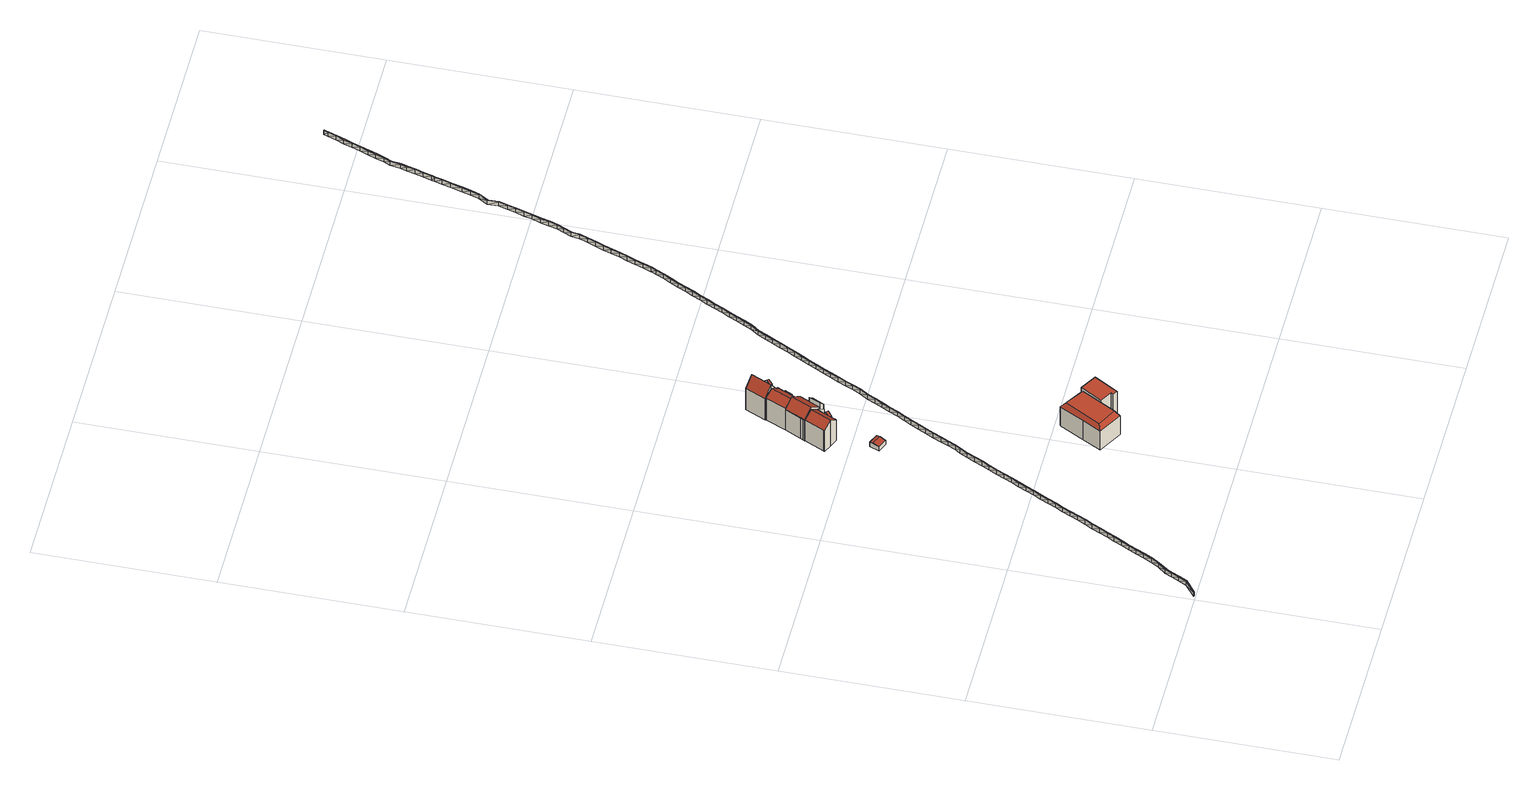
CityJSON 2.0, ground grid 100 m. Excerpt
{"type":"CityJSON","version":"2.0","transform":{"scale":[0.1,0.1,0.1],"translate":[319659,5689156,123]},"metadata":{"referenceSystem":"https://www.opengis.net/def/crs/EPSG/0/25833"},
"CityObjects":{
"building1":{"type":"Building","attributes":{"Dachtyp_tdc":"tdcGableRoof","Gemeindeschluessel":14713000,"Dachneigung":12.29,"QualitaetDacherkennung":77,"Geometrietyp2DReferenz":"3000","function":"31001_9998","roofType":"3100","measuredHeight":3.76},"geometry":[{"type":"MultiSurface","lod":"2","boundaries":[[[0,1,2,3]],[[1,4,5,2]],[[4,6,7,5]],[[6,0,3,7]],[[4,1,8]],[[0,6,9]],[[1,0,9,8]],[[6,4,8,9]],[[3,2,5,7]]],"semantics":{"surfaces":[{"type":"WallSurface"},{"type":"RoofSurface"},{"type":"GroundSurface"}],"values":[0,0,0,0,0,0,1,1,2]}}]},
"building2":{"type":"Building","attributes":{"Gemeindeschluessel":14713000,"Geometrietyp2DReferenz":"3000","function":"31001_2000","roofType":"9999"},"children":["building2-1","building2-2"]},
"building2-1":{"type":"BuildingPart","attributes":{"Dachtyp_tdc":"tdcPolyFlatRoof","Dachneigung":0,"QualitaetDacherkennung":53,"Geometrietyp2DReferenz":"3000","roofType":"1000","measuredHeight":15.97},"parents":["building2"],"geometry":[{"type":"MultiSurface","lod":"2","boundaries":[[[10,11,12,13]],[[11,14,15,12]],[[14,16,17,18,15]],[[19,20,21,22,23]],[[20,10,13,21]],[[20,19,16,14,11,10]],[[13,12,15,18,22,21]],[[23,17,16,19]],[[23,22,18,17]]],"semantics":{"surfaces":[{"type":"WallSurface"},{"type":"RoofSurface"},{"type":"GroundSurface"},{"type":"ClosureSurface"}],"values":[0,0,0,0,0,1,2,0,3]}}]},
"building2-2":{"type":"BuildingPart","attributes":{"Dachtyp_tdc":"tdcCutTentRoof","Dachneigung":0.018,"QualitaetDacherkennung":74,"Geometrietyp2DReferenz":"3000","roofType":"9999","measuredHeight":15.96},"parents":["building2"],"geometry":[{"type":"MultiSurface","lod":"2","boundaries":[[[24,25,26,27]],[[25,28,29,26]],[[28,23,22,29]],[[17,30,31,18]],[[30,32,33,31]],[[32,24,27,33]],[[28,25,24,32,34,35]],[[23,28,35,36]],[[30,17,23,36,37]],[[32,30,37,34]],[[37,36,35,34]],[[27,26,29,22,18,31,33]],[[18,22,23,17]]],"semantics":{"surfaces":[{"type":"WallSurface"},{"type":"RoofSurface"},{"type":"GroundSurface"},{"type":"ClosureSurface"}],"values":[0,0,0,0,0,0,1,1,1,1,1,2,3]}}]},
"building3":{"type":"Building","attributes":{"Gemeindeschluessel":14713000,"Geometrietyp2DReferenz":"3000","function":"31001_9998","roofType":"9999"},"children":["building3-1","building3-2"]},
"building3-1":{"type":"BuildingPart","attributes":{"Dachtyp_tdc":"tdcGableRoof","Dachneigung":35.67,"QualitaetDacherkennung":56,"Geometrietyp2DReferenz":"3000","roofType":"3100","measuredHeight":18.64},"parents":["building3"],"geometry":[{"type":"MultiSurface","lod":"2","boundaries":[[[38,39,40,41]],[[39,42,43,40]],[[42,44,45,43]],[[46,47,48]],[[46,49,50,47]],[[49,51,52,50]],[[51,53,54,52]],[[53,55,56,54]],[[55,57,58,56]],[[57,59,60,58]],[[59,61,62,60]],[[61,63,64,62]],[[63,65,66,64]],[[65,67,68,66]],[[67,69,70,68]],[[69,71,72,70]],[[71,73,74,72]],[[73,38,41,74]],[[69,67,65,63,61,59,57]],[[57,55,53,51,49,46,75,76,42,39,38,73,71,69]],[[41,40,43,47,50,52,54,56,58,60,62,64,66,68,70,72,74]],[[46,48,75]],[[76,44,42]],[[48,47,43,45]],[[48,45,44,76,75]]],"semantics":{"surfaces":[{"type":"WallSurface"},{"type":"RoofSurface"},{"type":"GroundSurface"},{"type":"ClosureSurface"}],"values":[0,0,0,0,0,0,0,0,0,0,0,0,0,0,0,0,0,0,1,1,2,0,0,3,3]}}]},
"building3-2":{"type":"BuildingPart","attributes":{"Dachtyp_tdc":"tdcGableRoof","Dachneigung":45.16,"QualitaetDacherkennung":34,"Geometrietyp2DReferenz":"3000","roofType":"3100","measuredHeight":16.66},"parents":["building3"],"geometry":[{"type":"MultiSurface","lod":"2","boundaries":[[[77,78,79,80]],[[78,48,47,79]],[[45,77,80,43]],[[44,76,81,82,83]],[[78,82,81,75,48]],[[77,83,82,78]],[[45,44,83,77]],[[80,79,47,43]],[[43,47,48,45]],[[81,76,75]],[[75,76,44,45,48]]],"semantics":{"surfaces":[{"type":"WallSurface"},{"type":"RoofSurface"},{"type":"GroundSurface"},{"type":"ClosureSurface"}],"values":[0,0,0,1,1,0,0,2,3,0,3]}}]},
"building4":{"type":"Building","attributes":{"Gemeindeschluessel":14713000,"Geometrietyp2DReferenz":"3000","function":"31001_9998","roofType":"9999"},"children":["building4-1","building4-2"]},
"building4-1":{"type":"BuildingPart","attributes":{"Dachtyp_tdc":"tdcPolyFlatRoof","Dachneigung":45.69,"QualitaetDacherkennung":32,"Geometrietyp2DReferenz":"3000","roofType":"2100","measuredHeight":17.62},"parents":["building4"],"geometry":[{"type":"MultiSurface","lod":"2","boundaries":[[[84,85,86,87,88]],[[85,89,90,86]],[[89,91,92,90]],[[91,93,94,95,92]],[[91,89,85,84,93]],[[95,87,86,90,92]],[[88,94,93,84]],[[88,87,95,94]]],"semantics":{"surfaces":[{"type":"WallSurface"},{"type":"RoofSurface"},{"type":"GroundSurface"},{"type":"ClosureSurface"}],"values":[0,0,0,0,1,2,0,3]}}]},
"building4-2":{"type":"BuildingPart","attributes":{"Dachtyp_tdc":"tdcGableRoof","Dachneigung":36.26,"QualitaetDacherkennung":55,"Geometrietyp2DReferenz":"3000","roofType":"3100","measuredHeight":20.07},"parents":["building4"],"geometry":[{"type":"MultiSurface","lod":"2","boundaries":[[[94,96,97,95]],[[96,98,99,97]],[[98,100,101,99]],[[100,102,103,101]],[[102,104,105,103]],[[104,106,107,105]],[[106,108,109,107]],[[108,88,87,109]],[[110,111,112,113,114,115]],[[88,108,106,116,110,115,94]],[[102,111,110,116,104]],[[104,116,106]],[[96,114,113,98]],[[94,115,114,96]],[[98,113,112,100]],[[100,112,111,102]],[[95,97,99,101,103,105,107,109,87]],[[95,87,88,94]]],"semantics":{"surfaces":[{"type":"WallSurface"},{"type":"RoofSurface"},{"type":"GroundSurface"},{"type":"ClosureSurface"}],"values":[0,0,0,0,0,0,0,0,1,1,0,0,0,0,0,0,2,3]}}]},
"building5":{"type":"Building","attributes":{"Gemeindeschluessel":14713000,"Geometrietyp2DReferenz":"3000","function":"31001_9998","roofType":"9999"},"children":["building5-1","building5-2"]},
"building5-1":{"type":"BuildingPart","attributes":{"Dachtyp_tdc":"tdcGableRoof","Dachneigung":33.06,"QualitaetDacherkennung":62,"Geometrietyp2DReferenz":"3000","roofType":"3100","measuredHeight":18.83},"parents":["building5"],"geometry":[{"type":"MultiSurface","lod":"2","boundaries":[[[117,118,119,120]],[[118,121,122,119]],[[121,123,124,122]],[[123,125,126,124]],[[127,128,129,130]],[[128,131,132,129]],[[131,133,134,132]],[[133,135,136,134]],[[135,137,138,136]],[[137,139,140,138]],[[139,117,120,140]],[[135,133,131,128,127,141,125,123,121]],[[121,118,117,139,137,135]],[[120,119,122,124,126,142,130,129,132,134,136,138,140]],[[141,142,126,125]],[[127,130,142,141]]],"semantics":{"surfaces":[{"type":"WallSurface"},{"type":"RoofSurface"},{"type":"GroundSurface"},{"type":"ClosureSurface"}],"values":[0,0,0,0,0,0,0,0,0,0,0,1,1,2,3,3]}}]},
"building5-2":{"type":"BuildingPart","attributes":{"Dachtyp_tdc":"tdcPolyFlatRoof","Dachneigung":31.13,"QualitaetDacherkennung":55,"Geometrietyp2DReferenz":"3000","roofType":"2100","measuredHeight":15.61},"parents":["building5"],"geometry":[{"type":"MultiSurface","lod":"2","boundaries":[[[143,144,127,130,145]],[[146,147,126,125]],[[146,143,145,147]],[[146,125,141,144,143]],[[145,130,142,126,147]],[[127,144,141]],[[141,142,130,127]],[[125,126,142,141]]],"semantics":{"surfaces":[{"type":"WallSurface"},{"type":"RoofSurface"},{"type":"GroundSurface"},{"type":"ClosureSurface"}],"values":[0,0,0,1,2,0,3,3]}}]},
"building6":{"type":"Building","attributes":{"Gemeindeschluessel":14713000,"Geometrietyp2DReferenz":"3000","function":"31001_9998","roofType":"9999"},"children":["building6-1","building6-2"]},
"building6-1":{"type":"BuildingPart","attributes":{"Dachtyp_tdc":"tdcGableRoof","Dachneigung":53.79,"QualitaetDacherkennung":63,"Geometrietyp2DReferenz":"3000","roofType":"3100","measuredHeight":21.63},"parents":["building6"],"geometry":[{"type":"MultiSurface","lod":"2","boundaries":[[[148,149,150,151]],[[152,153,154,155]],[[153,156,157,154]],[[156,158,159,157]],[[158,160,161,159]],[[160,162,163,161]],[[162,164,165,163]],[[164,166,167,165]],[[166,168,169,167]],[[168,170,171,169]],[[170,172,173,171]],[[172,174,175,173]],[[174,148,151,175]],[[170,168,166,164,162]],[[162,160,158,156,153,152,149,148,174,172,170]],[[151,150,155,154,157,159,161,163,165,167,169,171,173,175]],[[155,150,149,152]]],"semantics":{"surfaces":[{"type":"WallSurface"},{"type":"RoofSurface"},{"type":"GroundSurface"},{"type":"ClosureSurface"}],"values":[0,0,0,0,0,0,0,0,0,0,0,0,0,1,1,2,3]}}]},
"building6-2":{"type":"BuildingPart","attributes":{"Dachtyp_tdc":"tdcGableRoof","Dachneigung":43.17,"QualitaetDacherkennung":65,"Geometrietyp2DReferenz":"3000","roofType":"3100","measuredHeight":17.02},"parents":["building6"],"geometry":[{"type":"MultiSurface","lod":"2","boundaries":[[[176,177,178,151]],[[177,179,180,178]],[[179,181,154,180]],[[181,182,152,155,154]],[[183,176,151,150,149]],[[184,176,183,185,186]],[[182,181,179,186,185]],[[177,184,186,179]],[[182,185,183]],[[176,184,177]],[[151,178,180,154,155,150]],[[149,152,182,183]],[[149,150,155,152]]],"semantics":{"surfaces":[{"type":"WallSurface"},{"type":"RoofSurface"},{"type":"GroundSurface"},{"type":"ClosureSurface"}],"values":[0,0,0,0,0,1,1,0,0,0,2,0,3]}}]},
"building7":{"type":"Building","attributes":{"Art":2000,"Stand_DGM":"2023","Stand_Basis-DLM":"2022","Gemeindeschluessel":"14713000","ObjektHoehe":3,"Stand_Laserscan":"2023","BodenHoehe":0,"Stand_3D-Stadtmodell":"2025","Geometrietyp2DReferenz":2000,"AbsoluteHoehe":0,"function":"51009_1700","roofType":"9999","measuredHeight":3},"geometry":[{"type":"MultiSurface","lod":"2","boundaries":[[[187,188,189]],[[190,191,192]],[[190,192,189]],[[193,190,189]],[[194,188,187]],[[195,194,187]],[[196,194,195]],[[197,196,195]],[[198,196,197]],[[199,198,197]],[[200,198,199]],[[201,200,199]],[[202,200,201]],[[203,202,201]],[[204,202,203]],[[205,204,203]],[[206,204,205]],[[207,206,205]],[[208,206,207]],[[209,208,207]],[[210,208,209]],[[211,210,209]],[[212,210,211]],[[213,212,211]],[[214,212,213]],[[215,214,213]],[[216,214,215]],[[217,216,215]],[[218,216,217]],[[219,218,217]],[[220,218,219]],[[221,220,219]],[[222,220,221]],[[223,222,221]],[[224,222,223]],[[225,224,223]],[[226,224,225]],[[227,226,225]],[[228,226,227]],[[229,228,227]],[[230,228,229]],[[231,230,229]],[[232,230,231]],[[233,232,231]],[[234,232,233]],[[235,236,237]],[[238,234,239]],[[237,238,239]],[[236,238,237]],[[240,236,235]],[[241,240,235]],[[242,240,241]],[[243,242,241]],[[244,242,243]],[[245,244,243]],[[246,244,245]],[[247,246,245]],[[248,246,247]],[[249,248,247]],[[250,248,249]],[[251,250,249]],[[252,250,251]],[[253,252,251]],[[254,252,253]],[[255,254,253]],[[256,254,255]],[[257,256,255]],[[258,256,257]],[[259,258,257]],[[260,258,259]],[[261,260,259]],[[262,260,261]],[[263,262,261]],[[264,262,263]],[[265,264,263]],[[266,264,265]],[[267,266,265]],[[268,266,267]],[[269,268,267]],[[239,234,233]],[[270,271,272]],[[273,271,270]],[[274,273,270]],[[275,273,274]],[[276,275,274]],[[277,275,276]],[[278,277,276]],[[191,277,278]],[[192,191,279]],[[280,281,282]],[[283,268,269]],[[282,283,269]],[[281,283,282]],[[284,281,280]],[[285,284,280]],[[286,284,285]],[[287,286,285]],[[288,286,287]],[[289,288,287]],[[290,288,289]],[[291,290,289]],[[292,290,291]],[[293,292,291]],[[294,292,293]],[[295,294,293]],[[296,294,295]],[[297,296,295]],[[298,296,297]],[[299,298,297]],[[300,298,299]],[[301,300,299]],[[302,300,301]],[[303,302,301]],[[304,305,306]],[[307,308,309]],[[305,308,307]],[[306,305,307]],[[310,304,306]],[[311,304,310]],[[312,311,310]],[[313,311,312]],[[314,313,312]],[[315,313,314]],[[316,317,314]],[[318,317,316]],[[319,318,320]],[[321,318,319]],[[322,321,319]],[[323,321,322]],[[324,323,322]],[[325,323,324]],[[326,325,324]],[[327,325,326]],[[328,327,326]],[[329,327,328]],[[330,329,328]],[[331,329,330]],[[332,331,330]],[[333,331,332]],[[334,333,332]],[[335,333,334]],[[336,335,334]],[[337,335,336]],[[338,339,336]],[[340,339,338]],[[341,342,343]],[[344,342,341]],[[345,346,341]],[[347,346,345]],[[348,347,345]],[[349,347,348]],[[350,349,348]],[[351,349,350]],[[352,351,350]],[[353,351,352]],[[354,353,352]],[[355,353,354]],[[356,355,354]],[[357,355,356]],[[358,357,356]],[[359,357,358]],[[360,359,358]],[[361,359,360]],[[362,361,360]],[[363,361,362]],[[363,362,364]],[[365,363,364]],[[366,365,364]],[[367,365,366]],[[368,367,369]],[[370,367,368]],[[371,370,368]],[[372,370,371]],[[373,372,371]],[[374,372,373]],[[375,374,373]],[[376,374,375]],[[377,376,375]],[[378,376,377]],[[379,378,377]],[[380,378,379]],[[381,380,379]],[[382,380,381]],[[383,382,381]],[[384,382,383]],[[385,384,383]],[[386,384,385]],[[387,388,303]],[[388,302,303]],[[389,388,387]],[[390,389,387]],[[391,389,390]],[[392,391,390]],[[393,391,392]],[[394,393,392]],[[395,393,394]],[[396,395,394]],[[397,395,396]],[[398,397,396]],[[399,397,398]],[[400,399,398]],[[401,399,400]],[[402,401,400]],[[403,401,402]],[[404,403,402]],[[405,403,404]],[[406,405,404]],[[407,405,406]],[[408,407,406]],[[409,407,408]],[[410,409,408]],[[411,409,410]],[[412,411,410]],[[413,411,412]],[[414,413,412]],[[415,413,414]],[[416,415,414]],[[417,415,416]],[[418,417,416]],[[419,417,418]],[[420,419,418]],[[421,419,420]],[[422,421,420]],[[423,421,422]],[[424,425,422]],[[426,425,424]],[[427,426,424]],[[428,426,427]],[[429,428,427]],[[430,428,429]],[[309,430,429]],[[308,430,309]],[[431,432,255]],[[431,255,253]],[[432,433,257]],[[432,257,255]],[[433,434,259]],[[433,259,257]],[[434,435,261]],[[434,261,259]],[[435,436,263]],[[435,263,261]],[[436,437,265]],[[436,265,263]],[[437,438,267]],[[437,267,265]],[[438,439,269]],[[438,269,267]],[[439,440,282]],[[439,282,269]],[[440,441,280]],[[440,280,282]],[[441,442,285]],[[441,285,280]],[[442,443,287]],[[442,287,285]],[[443,444,289]],[[443,289,287]],[[444,445,291]],[[444,291,289]],[[445,446,293]],[[445,293,291]],[[446,447,295]],[[446,295,293]],[[447,448,297]],[[447,297,295]],[[448,449,299]],[[448,299,297]],[[449,450,301]],[[449,301,299]],[[450,451,303]],[[450,303,301]],[[451,452,387]],[[451,387,303]],[[452,453,390]],[[452,390,387]],[[453,454,392]],[[455,456,276]],[[455,276,274]],[[456,457,278]],[[456,278,276]],[[458,459,192]],[[458,192,279]],[[459,460,189]],[[459,189,192]],[[460,461,187]],[[460,187,189]],[[461,462,195]],[[461,195,187]],[[462,463,197]],[[462,197,195]],[[463,464,199]],[[463,199,197]],[[464,465,201]],[[464,201,199]],[[465,466,203]],[[465,203,201]],[[466,467,205]],[[466,205,203]],[[467,468,207]],[[467,207,205]],[[468,469,209]],[[468,209,207]],[[469,470,211]],[[469,211,209]],[[470,471,213]],[[470,213,211]],[[471,472,215]],[[471,215,213]],[[472,473,217]],[[472,217,215]],[[473,474,219]],[[473,219,217]],[[474,475,221]],[[474,221,219]],[[475,476,223]],[[475,223,221]],[[476,477,225]],[[476,225,223]],[[477,478,227]],[[477,227,225]],[[478,479,229]],[[480,481,233]],[[478,229,227]],[[479,480,231]],[[479,231,229]],[[480,233,231]],[[481,482,239]],[[481,239,233]],[[482,483,237]],[[482,237,239]],[[483,484,235]],[[483,235,237]],[[484,485,241]],[[484,241,235]],[[485,486,243]],[[485,243,241]],[[486,487,245]],[[486,245,243]],[[488,249,247]],[[487,247,245]],[[488,489,249]],[[489,490,251]],[[489,251,249]],[[490,431,253]],[[490,253,251]],[[487,488,247]],[[491,492,270]],[[491,270,272]],[[492,455,274]],[[492,274,270]],[[264,266,493]],[[260,494,495]],[[262,264,496]],[[262,496,494]],[[264,493,496]],[[266,268,497]],[[266,497,493]],[[268,283,498]],[[268,498,497]],[[283,281,499]],[[283,499,498]],[[281,284,500]],[[281,500,499]],[[284,286,501]],[[284,501,500]],[[286,288,502]],[[286,502,501]],[[288,290,503]],[[288,503,502]],[[290,292,504]],[[290,504,503]],[[292,294,505]],[[292,505,504]],[[294,296,506]],[[294,506,505]],[[296,298,507]],[[296,507,506]],[[298,300,508]],[[298,508,507]],[[300,302,509]],[[300,509,508]],[[302,388,510]],[[302,510,509]],[[388,389,511]],[[388,511,510]],[[389,391,512]],[[389,512,511]],[[391,393,513]],[[391,513,512]],[[393,395,514]],[[393,514,513]],[[395,397,515]],[[395,515,514]],[[397,399,516]],[[397,516,515]],[[401,517,518]],[[399,401,518]],[[399,518,516]],[[401,403,517]],[[403,405,519]],[[403,519,517]],[[405,407,520]],[[405,520,519]],[[407,409,521]],[[407,521,520]],[[409,411,522]],[[409,522,521]],[[411,413,523]],[[411,523,522]],[[413,415,524]],[[413,524,523]],[[415,417,525]],[[415,525,524]],[[417,419,526]],[[417,526,525]],[[419,421,527]],[[419,527,526]],[[421,423,528]],[[421,528,527]],[[425,426,529]],[[425,529,530]],[[426,428,531]],[[426,531,529]],[[428,430,532]],[[428,532,531]],[[430,308,533]],[[430,533,532]],[[308,305,534]],[[308,534,533]],[[305,304,535]],[[305,535,534]],[[304,311,536]],[[304,536,535]],[[311,313,537]],[[311,537,536]],[[313,315,538]],[[313,538,537]],[[317,318,539]],[[317,539,540]],[[318,321,541]],[[349,351,542]],[[346,543,544]],[[347,349,545]],[[347,545,543]],[[349,542,545]],[[351,353,546]],[[351,546,542]],[[353,355,547]],[[353,547,546]],[[355,357,548]],[[355,548,547]],[[357,359,549]],[[357,549,548]],[[359,361,550]],[[359,550,549]],[[361,363,551]],[[361,551,550]],[[363,365,552]],[[363,552,551]],[[365,367,553]],[[365,553,552]],[[367,370,554]],[[367,554,553]],[[370,372,555]],[[370,555,554]],[[372,374,556]],[[372,556,555]],[[374,376,557]],[[374,557,556]],[[376,378,558]],[[376,558,557]],[[378,380,559]],[[378,559,558]],[[380,382,560]],[[380,560,559]],[[382,384,561]],[[382,561,560]],[[384,386,562]],[[384,562,561]],[[563,491,272]],[[563,272,271]],[[564,562,386]],[[564,386,385]],[[323,325,565]],[[318,541,539]],[[321,323,566]],[[321,566,541]],[[323,565,566]],[[325,327,567]],[[325,567,565]],[[327,329,568]],[[327,568,567]],[[329,331,569]],[[329,569,568]],[[331,333,570]],[[331,570,569]],[[333,335,571]],[[333,571,570]],[[335,337,572]],[[335,572,571]],[[339,340,573]],[[339,573,574]],[[342,344,575]],[[342,575,576]],[[346,347,543]],[[577,379,377]],[[578,577,377]],[[578,377,375]],[[577,579,379]],[[579,580,381]],[[579,381,379]],[[580,581,383]],[[580,383,381]],[[581,564,385]],[[581,385,383]],[[271,273,582]],[[271,582,563]],[[273,275,583]],[[273,583,582]],[[275,277,584]],[[275,584,583]],[[277,191,585]],[[277,585,584]],[[191,190,586]],[[191,586,585]],[[190,193,587]],[[190,587,586]],[[188,194,588]],[[188,588,589]],[[194,196,590]],[[194,590,588]],[[196,198,591]],[[196,591,590]],[[198,200,592]],[[198,592,591]],[[200,202,593]],[[200,593,592]],[[594,375,373]],[[453,392,390]],[[454,595,394]],[[454,394,392]],[[595,596,396]],[[595,396,394]],[[596,597,398]],[[596,398,396]],[[597,598,400]],[[597,400,398]],[[598,599,402]],[[598,402,400]],[[599,600,404]],[[599,404,402]],[[600,601,406]],[[600,406,404]],[[601,602,408]],[[601,408,406]],[[602,603,410]],[[602,410,408]],[[603,604,412]],[[603,412,410]],[[604,605,414]],[[604,414,412]],[[605,606,416]],[[605,416,414]],[[606,607,418]],[[606,418,416]],[[607,608,420]],[[607,420,418]],[[608,609,422]],[[608,422,420]],[[609,610,424]],[[609,424,422]],[[610,611,427]],[[610,427,424]],[[611,612,429]],[[611,429,427]],[[612,613,309]],[[612,309,429]],[[613,614,307]],[[613,307,309]],[[614,615,306]],[[614,306,307]],[[615,616,310]],[[615,310,306]],[[617,366,364]],[[618,617,364]],[[618,364,362]],[[617,619,366]],[[620,621,368]],[[620,368,369]],[[621,622,371]],[[621,371,368]],[[622,594,373]],[[622,373,371]],[[594,578,375]],[[623,362,360]],[[250,624,625]],[[248,250,625]],[[248,625,626]],[[250,252,624]],[[252,254,627]],[[252,627,624]],[[254,256,628]],[[254,628,627]],[[256,258,629]],[[256,629,628]],[[258,260,495]],[[258,495,629]],[[260,262,494]],[[246,626,630]],[[631,314,312]],[[616,631,312]],[[616,312,310]],[[631,632,314]],[[632,633,316]],[[632,316,314]],[[634,635,319]],[[634,319,320]],[[635,636,322]],[[635,322,319]],[[636,637,324]],[[636,324,322]],[[637,638,326]],[[637,326,324]],[[638,639,328]],[[638,328,326]],[[639,640,330]],[[639,330,328]],[[640,641,332]],[[640,332,330]],[[641,642,334]],[[641,334,332]],[[642,643,336]],[[642,336,334]],[[643,644,338]],[[643,338,336]],[[645,646,341]],[[645,341,343]],[[646,647,345]],[[646,345,341]],[[647,648,348]],[[647,348,345]],[[648,649,350]],[[648,350,348]],[[649,650,352]],[[649,352,350]],[[650,651,354]],[[650,354,352]],[[651,652,356]],[[651,356,354]],[[652,653,358]],[[652,358,356]],[[653,623,360]],[[653,360,358]],[[623,618,362]],[[204,654,655]],[[202,204,655]],[[202,655,593]],[[204,206,654]],[[206,208,656]],[[206,656,654]],[[208,210,657]],[[208,657,656]],[[210,212,658]],[[210,658,657]],[[212,214,659]],[[212,659,658]],[[214,216,660]],[[214,660,659]],[[216,218,661]],[[216,661,660]],[[218,220,662]],[[218,662,661]],[[220,222,663]],[[220,663,662]],[[222,224,664]],[[222,664,663]],[[224,226,665]],[[224,665,664]],[[226,228,666]],[[226,666,665]],[[228,230,667]],[[228,667,666]],[[230,232,668]],[[230,668,667]],[[232,234,669]],[[232,669,668]],[[234,238,670]],[[234,670,669]],[[238,236,671]],[[238,671,670]],[[236,240,672]],[[236,672,671]],[[240,242,673]],[[240,673,672]],[[242,244,674]],[[242,674,673]],[[244,246,630]],[[244,630,674]],[[246,248,626]],[[449,507,508]],[[447,506,448]],[[448,506,507]],[[448,507,449]],[[449,508,450]],[[450,508,509]],[[450,509,451]],[[451,509,510]],[[451,510,452]],[[452,510,511]],[[452,511,453]],[[453,511,512]],[[453,512,454]],[[454,512,513]],[[454,513,595]],[[595,513,514]],[[595,514,596]],[[596,514,515]],[[596,515,597]],[[597,515,516]],[[597,516,598]],[[598,516,518]],[[598,518,599]],[[599,518,517]],[[599,517,600]],[[600,517,519]],[[600,519,601]],[[601,519,520]],[[601,520,602]],[[602,520,521]],[[602,521,603]],[[603,521,522]],[[603,522,604]],[[604,522,523]],[[604,523,605]],[[605,523,524]],[[605,524,606]],[[606,524,525]],[[606,525,607]],[[607,525,526]],[[607,526,608]],[[608,526,527]],[[608,527,609]],[[609,527,528]],[[609,530,610]],[[611,531,612]],[[610,530,529]],[[610,529,611]],[[611,529,531]],[[612,531,532]],[[612,532,613]],[[613,532,533]],[[613,533,614]],[[614,533,534]],[[614,534,615]],[[615,534,535]],[[615,535,616]],[[616,535,536]],[[616,536,631]],[[631,536,537]],[[631,537,632]],[[632,537,538]],[[632,540,633]],[[633,540,539]],[[634,539,635]],[[635,539,541]],[[635,541,636]],[[636,541,566]],[[636,566,637]],[[637,566,565]],[[637,565,638]],[[638,565,567]],[[638,567,639]],[[639,567,568]],[[639,568,640]],[[640,568,569]],[[640,569,641]],[[641,569,570]],[[641,570,642]],[[642,570,571]],[[642,571,643]],[[643,571,572]],[[643,574,644]],[[644,574,573]],[[645,576,646]],[[646,576,575]],[[646,544,647]],[[647,544,543]],[[647,543,648]],[[648,543,545]],[[491,563,492]],[[492,563,582]],[[463,591,464]],[[462,590,463]],[[463,590,591]],[[464,591,592]],[[464,592,465]],[[465,592,593]],[[465,593,466]],[[466,593,655]],[[466,655,467]],[[467,655,654]],[[467,654,468]],[[468,654,656]],[[468,656,469]],[[469,656,657]],[[469,657,470]],[[470,657,658]],[[470,658,471]],[[471,658,659]],[[471,659,472]],[[472,659,660]],[[472,660,473]],[[473,660,661]],[[473,661,474]],[[474,661,662]],[[474,662,475]],[[475,662,663]],[[475,663,476]],[[476,663,664]],[[476,664,477]],[[477,664,665]],[[477,665,478]],[[478,665,666]],[[478,666,479]],[[479,666,667]],[[479,667,480]],[[480,667,668]],[[480,668,481]],[[481,668,669]],[[481,669,482]],[[482,669,670]],[[482,670,483]],[[483,670,671]],[[483,671,484]],[[484,671,672]],[[484,672,485]],[[650,542,546]],[[648,545,649]],[[649,545,542]],[[649,542,650]],[[650,546,651]],[[651,546,547]],[[651,547,652]],[[652,547,548]],[[652,548,653]],[[653,548,549]],[[653,549,623]],[[623,549,550]],[[623,550,618]],[[618,550,551]],[[618,551,617]],[[617,551,552]],[[552,619,617]],[[619,552,553]],[[620,553,621]],[[621,553,554]],[[621,554,622]],[[622,554,555]],[[622,555,594]],[[594,555,556]],[[594,556,578]],[[578,556,557]],[[578,557,577]],[[577,557,558]],[[577,558,579]],[[579,558,559]],[[579,559,580]],[[580,559,560]],[[580,560,581]],[[581,560,561]],[[581,561,564]],[[564,561,562]],[[456,583,584]],[[455,582,583]],[[455,583,456]],[[456,584,457]],[[457,584,585]],[[458,585,459]],[[459,585,586]],[[459,586,460]],[[460,586,587]],[[589,461,460]],[[461,589,588]],[[461,588,462]],[[462,588,590]],[[492,582,455]],[[486,674,487]],[[485,672,673]],[[485,673,486]],[[486,673,674]],[[487,674,630]],[[630,488,487]],[[488,630,626]],[[488,626,489]],[[489,626,625]],[[489,625,490]],[[490,625,624]],[[490,624,431]],[[431,624,627]],[[431,627,432]],[[432,627,628]],[[432,628,433]],[[433,628,629]],[[433,629,434]],[[434,629,495]],[[434,495,435]],[[435,495,494]],[[435,494,436]],[[436,494,496]],[[436,496,437]],[[437,496,493]],[[437,493,438]],[[438,493,497]],[[438,497,439]],[[439,497,498]],[[439,498,440]],[[440,498,499]],[[440,499,441]],[[441,499,500]],[[441,500,442]],[[442,500,501]],[[442,501,443]],[[443,501,502]],[[443,502,444]],[[444,502,503]],[[444,503,445]],[[445,503,504]],[[445,504,446]],[[446,504,505]],[[446,505,447]],[[447,505,506]]],"semantics":{"surfaces":[{"type":"RoofSurface"},{"type":"WallSurface"},{"type":"GroundSurface"}],"values":[0,0,0,0,0,0,0,0,0,0,0,0,0,0,0,0,0,0,0,0,0,0,0,0,0,0,0,0,0,0,0,0,0,0,0,0,0,0,0,0,0,0,0,0,0,0,0,0,0,0,0,0,0,0,0,0,0,0,0,0,0,0,0,0,0,0,0,0,0,0,0,0,0,0,0,0,0,0,0,0,0,0,0,0,0,0,0,0,0,0,0,0,0,0,0,0,0,0,0,0,0,0,0,0,0,0,0,0,0,0,0,0,0,0,0,0,0,0,0,0,0,0,0,0,0,0,0,0,0,0,0,0,0,0,0,0,0,0,0,0,0,0,0,0,0,0,0,0,0,0,0,0,0,0,0,0,0,0,0,0,0,0,0,0,0,0,0,0,0,0,0,0,0,0,0,0,0,0,0,0,0,0,0,0,0,0,0,0,0,0,0,0,0,0,0,0,0,0,0,0,0,0,0,0,0,0,0,0,0,0,0,0,0,0,0,0,0,0,0,0,0,0,0,0,0,0,0,0,0,0,0,0,1,1,1,1,1,1,1,1,1,1,1,1,1,1,1,1,1,1,1,1,1,1,1,1,1,1,1,1,1,1,1,1,1,1,1,1,1,1,1,1,1,1,1,1,1,1,1,1,1,1,1,1,1,1,1,1,1,1,1,1,1,1,1,1,1,1,1,1,1,1,1,1,1,1,1,1,1,1,1,1,1,1,1,1,1,1,1,1,1,1,1,1,1,1,1,1,1,1,1,1,1,1,1,1,1,1,1,1,1,1,1,1,1,1,1,1,1,1,1,1,1,1,1,1,1,1,1,1,1,1,1,1,1,1,1,1,1,1,1,1,1,1,1,1,1,1,1,1,1,1,1,1,1,1,1,1,1,1,1,1,1,1,1,1,1,1,1,1,1,1,1,1,1,1,1,1,1,1,1,1,1,1,1,1,1,1,1,1,1,1,1,1,1,1,1,1,1,1,1,1,1,1,1,1,1,1,1,1,1,1,1,1,1,1,1,1,1,1,1,1,1,1,1,1,1,1,1,1,1,1,1,1,1,1,1,1,1,1,1,1,1,1,1,1,1,1,1,1,1,1,1,1,1,1,1,1,1,1,1,1,1,1,1,1,1,1,1,1,1,1,1,1,1,1,1,1,1,1,1,1,1,1,1,1,1,1,1,1,1,1,1,1,1,1,1,1,1,1,1,1,1,1,1,1,1,1,1,1,1,1,1,1,1,1,1,1,1,1,1,1,1,1,1,1,1,1,1,1,1,1,1,1,1,1,1,1,1,1,1,1,1,1,1,1,1,1,1,1,1,1,1,1,1,1,1,1,1,1,1,1,1,1,1,1,1,1,1,1,1,1,1,1,1,1,1,1,1,1,1,1,1,1,1,1,1,1,1,1,1,1,1,1,1,1,1,1,1,1,1,1,1,1,1,1,1,1,1,1,1,1,1,1,1,1,1,1,1,1,1,1,1,1,1,1,1,1,1,1,1,1,1,1,1,1,1,1,1,1,1,1,1,1,1,1,1,1,1,1,1,1,1,1,1,1,1,1,1,1,1,1,1,1,1,1,1,1,1,1,2,2,2,2,2,2,2,2,2,2,2,2,2,2,2,2,2,2,2,2,2,2,2,2,2,2,2,2,2,2,2,2,2,2,2,2,2,2,2,2,2,2,2,2,2,2,2,2,2,2,2,2,2,2,2,2,2,2,2,2,2,2,2,2,2,2,2,2,2,2,2,2,2,2,2,2,2,2,2,2,2,2,2,2,2,2,2,2,2,2,2,2,2,2,2,2,2,2,2,2,2,2,2,2,2,2,2,2,2,2,2,2,2,2,2,2,2,2,2,2,2,2,2,2,2,2,2,2,2,2,2,2,2,2,2,2,2,2,2,2,2,2,2,2,2,2,2,2,2,2,2,2,2,2,2,2,2,2,2,2,2,2,2,2,2,2,2,2,2,2,2,2,2,2,2,2,2,2,2,2,2,2,2,2,2,2,2,2,2,2,2,2,2,2,2,2,2,2,2,2,2,2,2,2,2,2,2,2,2,2,2,2,2,2,2,2,2,2,2,2,2,2,2,2,2,2,2,2,2,2,2,2]}}]}
},
"vertices":[
[770,1825,44],[715,1849,44],[715,1849,15],[770,1825,15],[739,1904,48],[739,1904,15],[794,1880,48],[794,1880,15],[730,1883,52],[785,1859,52],
[1250,698,190],[1224,713,190],[1224,713,31],[1250,698,31],[1232,726,190],[1232,726,31],[1166,764,190],[1166,764,162],[1166,764,31],[1236,887,190],[1329,833,190],[1329,833,31],[1236,887,31],[1236,887,159],
[1020,828,167],[1093,962,165],[1093,962,31],[1020,828,31],[1097,968,165],[1097,968,31],[1099,647,165],[1099,647,31],[962,722,168],[962,722,31],[993,734,190],[1106,936,190],[1211,870,190],[1103,676,190],
[849,2173,122],[799,2197,162],[799,2197,12],[849,2173,12],[783,2164,162],[783,2164,12],[783,2164,156],[783,2164,154],[763,2121,162],[763,2121,12],[763,2121,154],[754,2101,162],[754,2101,12],[750,2092,162],[750,2092,12],[748,2088,162],[748,2088,12],[745,2084,162],[745,2084,12],[700,2105,198],[700,2105,12],[654,2126,161],[654,2126,12],[652,2127,159],[652,2127,12],[654,2132,159],[654,2132,12],[656,2131,161],[656,2131,12],[710,2245,161],[710,2245,12],[756,2223,198],[756,2223,12],[801,2201,162],[801,2201,12],[851,2177,122],[851,2177,12],[767,2129,162],[781,2158,162],
[794,2158,154],[774,2116,154],[774,2116,12],[794,2158,12],[774,2144,178],[785,2138,178],[794,2158,156],
[856,2255,186],[875,2247,164],[875,2247,10],[856,2255,10],[856,2255,156],[883,2243,156],[883,2243,10],[851,2177,156],[851,2177,10],[825,2190,186],[825,2190,156],[825,2190,10],
[710,2245,156],[710,2245,10],[715,2255,156],[715,2255,10],[722,2270,156],[722,2270,10],[766,2361,156],[766,2361,10],[857,2320,156],[857,2320,10],[882,2309,156],[882,2309,10],[863,2269,156],[863,2269,10],[814,2339,210],[766,2361,161],[722,2270,162],[715,2255,162],[710,2245,162],[758,2222,210],[857,2320,176],
[816,2477,163],[818,2481,163],[818,2481,9],[816,2477,9],[866,2458,197],[866,2458,9],[911,2437,165],[911,2437,9],[894,2400,165],[894,2400,9],[875,2358,164],[865,2337,164],[865,2337,9],[875,2358,9],[859,2325,165],[859,2325,9],[857,2320,164],[857,2320,9],[811,2341,197],[811,2341,9],[766,2361,165],[766,2361,9],[819,2476,165],[819,2476,9],[874,2358,165],[874,2358,9],
[886,2353,157],[875,2358,165],[886,2353,9],[905,2394,157],[905,2394,9],
[947,2517,153],[947,2518,153],[947,2518,7],[947,2517,7],[928,2477,154],[928,2476,153],[928,2476,7],[928,2477,7],[912,2442,154],[912,2442,7],[913,2441,151],[913,2441,7],[911,2437,151],[911,2437,7],[863,2459,224],[863,2459,7],[818,2481,159],[818,2481,7],[872,2597,159],[872,2597,7],[872,2598,159],[872,2598,7],[918,2577,224],[918,2577,7],[965,2556,153],[965,2556,7],[958,2540,153],[958,2540,7],
[947,2517,156],[957,2512,156],[957,2512,7],[938,2472,156],[938,2472,7],[928,2476,156],[928,2477,156],[947,2518,156],[957,2512,157],[938,2498,178],[948,2493,178],
[175,307,116],[147,265,117],[152,262,117],[117,218,117],[90,176,110],[122,215,117],[148,265,117],[170,309,116],[197,351,115],[193,354,115],[220,396,113],[216,398,113],[243,440,114],[239,443,114],[266,485,114],[261,487,114],[289,529,113],[284,532,113],[311,574,113],[307,576,113],[334,619,111],[330,621,111],[357,663,113],[352,665,113],[380,708,111],[375,710,111],[402,752,110],[398,754,110],[425,797,109],[421,799,109],[448,841,109],[444,843,109],[471,886,107],[466,888,107],[494,930,106],[489,932,106],[516,975,107],[512,977,107],[539,1019,105],[535,1021,105],[562,1064,104],[557,1066,104],[585,1108,103],[580,1110,103],[607,1153,102],[603,1155,102],[630,1197,101],[626,1199,101],[698,1331,99],[671,1288,101],[676,1286,101],[648,1244,102],[653,1242,102],[694,1333,99],[721,1375,98],[717,1378,98],[744,1420,98],[740,1422,98],[759,1450,103],[755,1452,103],[783,1494,101],[778,1496,101],[806,1538,97],[802,1540,97],[830,1582,95],[825,1585,95],[853,1626,95],[849,1629,95],[877,1671,93],[872,1673,93],[900,1715,93],[896,1717,93],[924,1759,92],[919,1761,92],[947,1803,92],[943,1805,92],[970,1847,91],[966,1850,91],[994,1891,91],[990,1894,91],[1017,1936,91],[1013,1938,91],[1041,1980,89],[30,47,112],[2,5,62],[7,2,62],[25,49,112],[53,91,112],[48,94,112],[75,136,111],[71,138,111],[95,174,110],[95,173,110],[1090,2072,93],[1062,2030,94],[1066,2028,94],[1036,1982,89],[1085,2074,93],[1113,2116,88],[1109,2118,88],[1137,2160,86],[1132,2162,86],[1160,2204,85],[1156,2207,85],[1184,2248,83],[1179,2251,83],[1207,2293,82],[1203,2295,82],[1231,2337,81],[1226,2339,81],[1254,2381,80],[1250,2383,80],[1278,2425,80],[1273,2427,80],[1301,2469,79],[1297,2471,79],[1325,2513,78],[1837,3577,68],[1819,3531,70],[1841,3576,68],[1823,3529,70],[1801,3484,72],[1805,3482,72],[1859,3622,70],[1855,3624,70],[1878,3669,70],[1873,3671,70],[1896,3717,70],[1892,3719,70],[1901,3765,70],[1891,3718,70],[1896,3765,70],[1923,3808,70],[1900,3763,70],[1919,3810,70],[1943,3846,68],[1938,3848,68],[1958,3894,67],[1953,3896,67],[1972,3942,65],[1967,3943,65],[1987,3990,67],[1982,3991,67],[2002,4037,64],[1997,4039,64],[2016,4085,66],[2012,4087,66],[2031,4133,65],[2026,4134,65],[2047,4183,64],[2042,4185,64],[2049,4246,59],[2042,4183,64],[2044,4246,59],[2080,4297,63],[2044,4246,60],[2048,4243,60],[2076,4300,63],[2095,4345,63],[2075,4298,63],[2090,4347,63],[2109,4393,63],[2104,4395,63],[2128,4459,62],[2123,4460,62],[2142,4507,62],[2137,4508,62],[2154,4549,61],[2150,4551,61],[2160,4567,61],[2155,4568,61],[2174,4615,61],[2169,4616,61],[2188,4663,61],[2183,4664,61],[2202,4711,59],[2197,4712,59],[2212,4744,60],[2207,4745,60],[2224,4804,57],[2220,4805,57],[2243,4841,56],[2224,4802,57],[2239,4843,56],[2261,4888,55],[2256,4890,55],[2279,4935,54],[2274,4936,54],[2296,4981,54],[2292,4983,54],[2314,5028,54],[2309,5030,54],[2332,5075,53],[2327,5077,53],[2349,5122,53],[2345,5123,53],[2367,5168,52],[2362,5170,52],[2377,5195,52],[2372,5196,52],[1348,2557,77],[1320,2516,78],[1344,2560,77],[1372,2602,76],[1367,2604,76],[1395,2646,76],[1391,2648,76],[1418,2688,84],[1413,2690,84],[1441,2732,84],[1436,2735,84],[1464,2777,83],[1459,2779,83],[1487,2821,82],[1482,2824,82],[1510,2866,82],[1505,2868,82],[1533,2910,81],[1528,2912,81],[1556,2954,80],[1551,2957,80],[1579,2999,80],[1575,3001,80],[1602,3043,79],[1598,3045,79],[1625,3087,78],[1621,3090,78],[1648,3132,77],[1644,3134,77],[1671,3176,78],[1667,3179,78],[1694,3221,77],[1690,3223,77],[1717,3265,76],[1713,3267,76],[1733,3296,75],[1729,3298,75],[1751,3342,75],[1728,3297,75],[1747,3344,75],[1769,3389,74],[1765,3391,74],[1787,3436,73],[1783,3438,73],[853,1626,65],[877,1671,63],[900,1715,63],[924,1759,62],[947,1803,62],[970,1847,61],[994,1891,61],[1017,1936,61],[1041,1980,59],[1066,2028,64],[1090,2072,63],[1113,2116,58],[1137,2160,56],[1160,2204,55],[1184,2248,53],[1207,2293,52],[1231,2337,51],[1254,2381,50],[1278,2425,50],[1301,2469,49],[1325,2513,48],[1348,2557,47],[1372,2602,46],[1395,2646,46],[53,91,82],[75,136,81],[95,174,80],[95,173,80],[122,215,87],[152,262,87],[175,307,86],[197,351,85],[220,396,83],[243,440,84],[266,485,84],[289,529,83],[311,574,83],[334,619,81],[357,663,83],[380,708,81],[402,752,80],[425,797,79],[448,841,79],[471,886,77],[494,930,76],[516,975,77],[539,1019,75],[562,1064,74],[585,1108,73],[607,1153,72],[630,1197,71],[653,1242,72],[676,1286,71],[698,1331,69],[721,1375,68],[744,1420,68],[759,1450,73],[783,1494,71],[806,1538,67],[830,1582,65],[7,2,32],[30,47,82],[990,1894,61],[943,1805,62],[919,1761,62],[966,1850,61],[1013,1938,61],[1036,1982,59],[1062,2030,64],[1085,2074,63],[1109,2118,58],[1132,2162,56],[1156,2207,55],[1179,2251,53],[1203,2295,52],[1226,2339,51],[1250,2383,50],[1273,2427,50],[1297,2471,49],[1320,2516,48],[1344,2560,47],[1367,2604,46],[1391,2648,46],[1413,2690,54],[1436,2735,54],[1459,2779,53],[1505,2868,52],[1482,2824,52],[1528,2912,51],[1551,2957,50],[1575,3001,50],[1598,3045,49],[1621,3090,48],[1644,3134,47],[1667,3179,48],[1690,3223,47],[1713,3267,46],[1729,3298,45],[1747,3344,45],[1728,3297,45],[1765,3391,44],[1783,3438,43],[1801,3484,42],[1819,3531,40],[1837,3577,38],[1855,3624,40],[1873,3671,40],[1892,3719,40],[1896,3765,40],[1891,3718,40],[1919,3810,40],[2123,4460,32],[2090,4347,33],[2075,4298,33],[2104,4395,33],[2137,4508,32],[2150,4551,31],[2155,4568,31],[2169,4616,31],[2183,4664,31],[2197,4712,29],[2207,4745,30],[2220,4805,27],[2239,4843,26],[2256,4890,25],[2274,4936,24],[2292,4983,24],[2309,5030,24],[2327,5077,23],[2345,5123,23],[2362,5170,22],[2372,5196,22],[2,5,32],[2377,5195,22],[1953,3896,37],[1938,3848,38],[1967,3943,35],[1982,3991,37],[1997,4039,34],[2012,4087,36],[2026,4134,35],[2042,4185,34],[2044,4246,29],[2042,4183,34],[2076,4300,33],[2044,4246,30],[2314,5028,24],[2296,4981,24],[2332,5075,23],[2349,5122,23],[2367,5168,22],[25,49,82],[48,94,82],[71,138,81],[90,176,80],[117,218,87],[148,265,87],[170,309,86],[147,265,87],[193,354,85],[216,398,83],[239,443,84],[261,487,84],[2279,4935,24],[1418,2688,54],[1441,2732,54],[1464,2777,53],[1487,2821,52],[1510,2866,52],[1533,2910,51],[1556,2954,50],[1579,2999,50],[1602,3043,49],[1625,3087,48],[1648,3132,47],[1671,3176,48],[1694,3221,47],[1717,3265,46],[1733,3296,45],[1751,3342,45],[1769,3389,44],[1787,3436,43],[1805,3482,42],[1823,3529,40],[1841,3576,38],[1859,3622,40],[2212,4744,30],[2202,4711,29],[2224,4804,27],[2224,4802,27],[2243,4841,26],[2261,4888,25],[2188,4663,31],[825,1585,65],[802,1540,67],[778,1496,71],[849,1629,65],[872,1673,63],[896,1717,63],[755,1452,73],[1878,3669,40],[1896,3717,40],[1901,3765,40],[1900,3763,40],[1923,3808,40],[1943,3846,38],[1958,3894,37],[1972,3942,35],[1987,3990,37],[2002,4037,34],[2016,4085,36],[2031,4133,35],[2047,4183,34],[2049,4246,29],[2048,4243,30],[2080,4297,33],[2095,4345,33],[2109,4393,33],[2128,4459,32],[2142,4507,32],[2154,4549,31],[2160,4567,31],[2174,4615,31],[307,576,83],[284,532,83],[330,621,81],[352,665,83],[375,710,81],[398,754,80],[421,799,79],[444,843,79],[466,888,77],[489,932,76],[512,977,77],[535,1021,75],[557,1066,74],[580,1110,73],[603,1155,72],[626,1199,71],[648,1244,72],[671,1288,71],[694,1333,69],[717,1378,68],[740,1422,68]
]}
